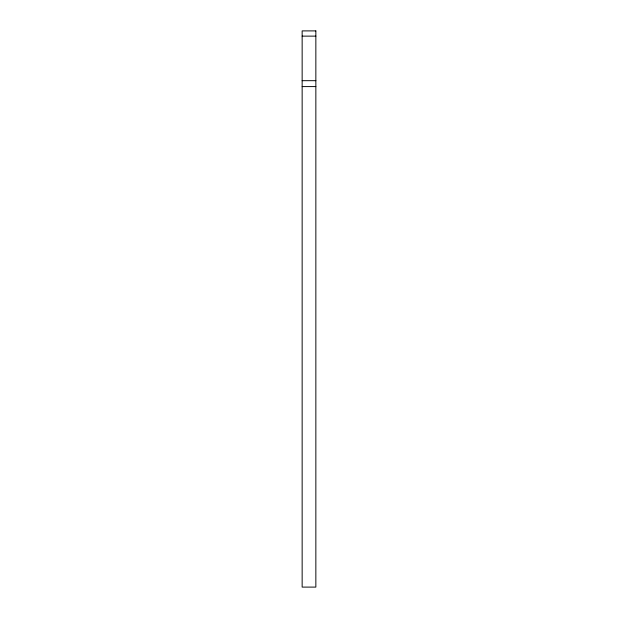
<?xml version="1.0" encoding="UTF-8"?>
<svg xmlns="http://www.w3.org/2000/svg" width="618" height="618" viewBox="0 0 618 618"><rect width="100%" height="100%" fill="white"/><g stroke="black" fill="none" stroke-linecap="round" stroke-linejoin="round"><path stroke-width="0.93" d="M302.148 36.13L315.852 36.13M302.148 80.68L315.852 80.68M302.148 86.59L315.852 86.59M315.852 30.9L302.148 30.9L302.148 587.1L315.852 587.1L315.852 30.9"/></g></svg>
